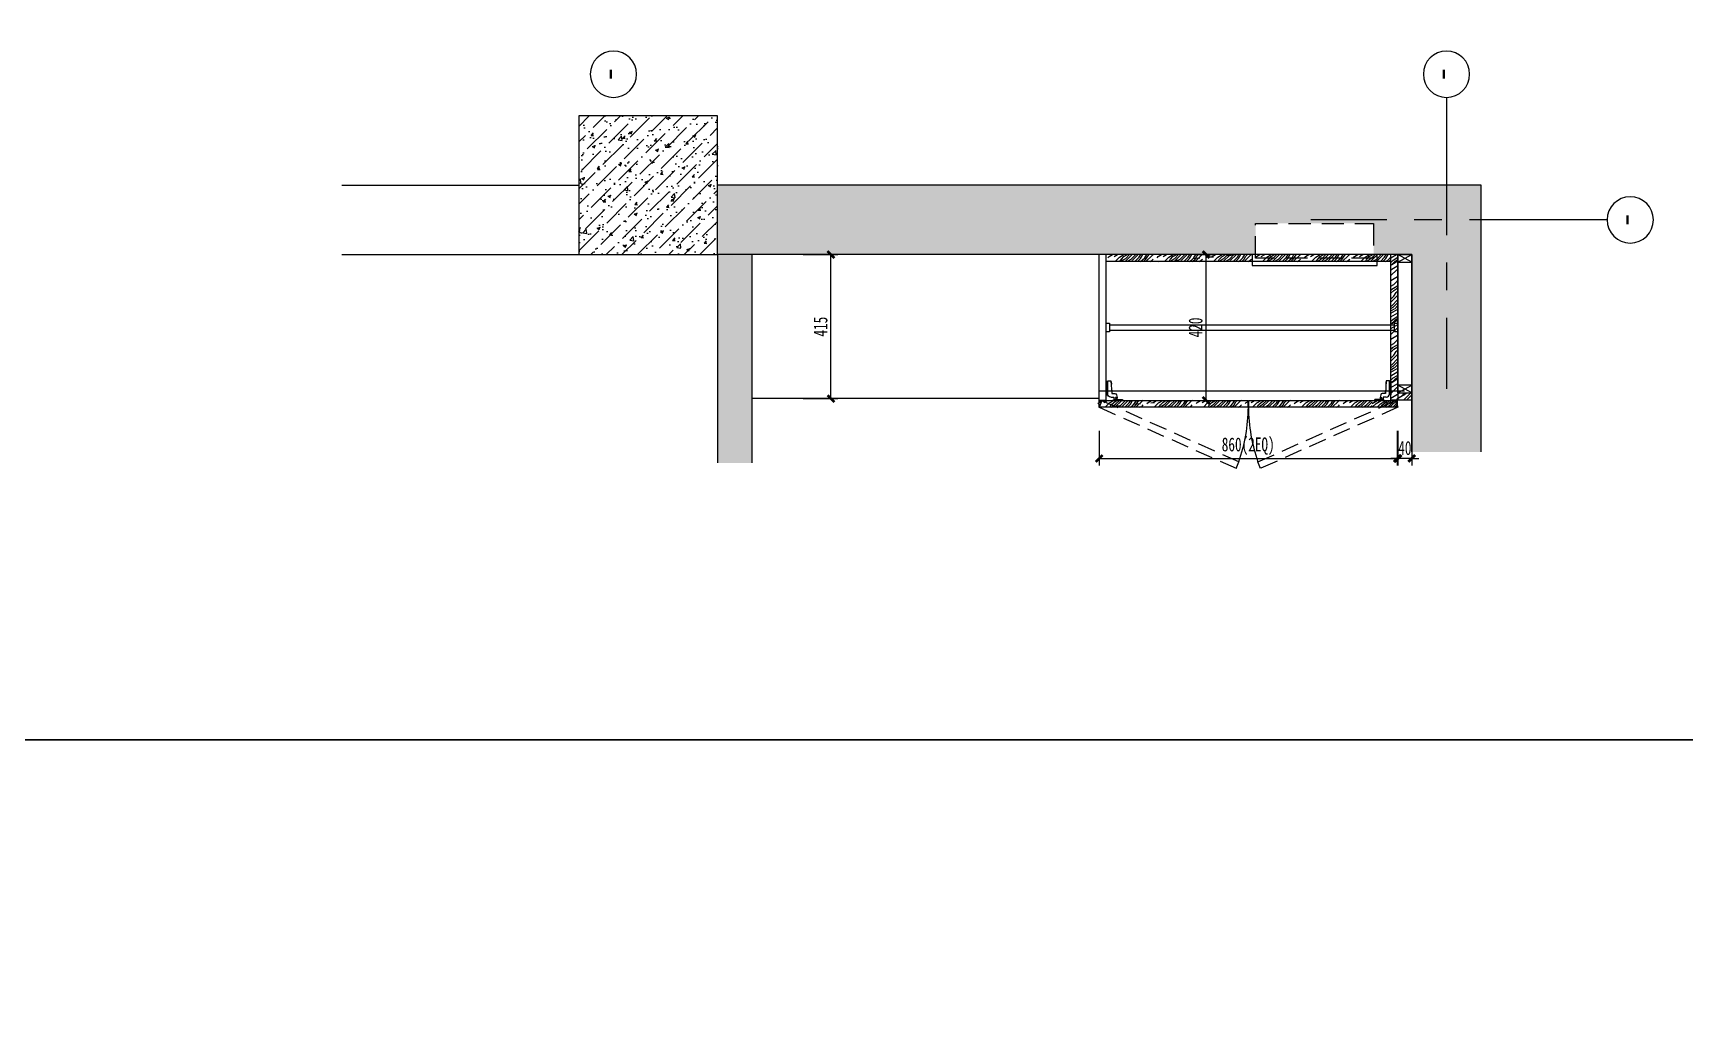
# Model space of a CAD drawing. Header units: millimetres. Extents: x 3111864 to 3154170, y -3068724 to -3044687.
# Drawn here: x 3127565 to 3132323, y -3056706 to -3053902 of the extents above; entities that cross this region are included whole.
import ezdxf
from ezdxf.enums import TextEntityAlignment as Align

# ---------------------------------------------------------------- set-up
doc = ezdxf.new("R2010")
doc.units = ezdxf.units.MM
doc.header["$LTSCALE"] = 500
doc.header["$MEASUREMENT"] = 0
doc.header["$PDMODE"] = 2
doc.linetypes.add('CENTER', pattern=[50.8, 31.75, -6.35, 6.35, -6.35])
doc.linetypes.add('DASHED', pattern=[19.05, 12.7, -6.35])
doc.layers.get('0').update_dxf_attribs({"linetype": 'CONTINUOUS'})
doc.layers.get('DEFPOINTS').update_dxf_attribs({"linetype": 'CONTINUOUS'})
for name, color, linetype in [('03-F.MILL', 1, 'CONTINUOUS'), ('A-土建墙（含管井、立管）', 6, 'CONTINUOUS'), ('A-土建柱', 6, 'CONTINUOUS'), ('A-土建柱填充', 251, 'CONTINUOUS'), ('A-轴号', 4, 'CONTINUOUS'), ('D-节点填充', 250, 'CONTINUOUS'), ('D-节点尺寸', 5, 'CONTINUOUS'), ('D-造型细线', 146, 'CONTINUOUS'), ('E-立面填充', 250, 'CONTINUOUS'), ('IEL-VERY LIGHT', 250, 'CONTINUOUS'), ('P-活动家具', 146, 'CONTINUOUS'), ('W-尺寸', 5, 'CONTINUOUS')]:
    doc.layers.add(name, color=color, linetype=linetype)
doc.layers.add('DEFPOINTS(视图框)', color=250, linetype='CONTINUOUS', plot=False)
doc.styles.add('DIM', font='SimSun.ttf', dxfattribs={"width": 0.7})
doc.styles.add('NAME-1', font='SIMHEI.TTF')
doc.dimstyles.new('20', dxfattribs={"dimscale": 20, "dimtxt": 2, "dimasz": 1, "dimexe": 1, "dimexo": 1, "dimgap": 0.5, "dimtad": 1, "dimdec": 0, "dimzin": 0, "dimdsep": 46, "dimtxsty": 'DIM', "dimblk": 'ARCHTICK', "dimcen": 0, "dimclrd": 5, "dimclre": 5, "dimclrt": 35, "dimadec": 0, "dimazin": 0, "dimtfac": 0.5, "dimtdec": 0, "dimtix": 1, "dimtmove": 2, "dimatfit": 2, "dimldrblk": 'A', "dimfxl": 0, "dimtolj": 1, "dimtzin": 0, "dimlwd": -1, "dimlwe": -1, "dimarcsym": 0})

# ---------------------------------------------------------------- blocks, each defined once
blk = doc.blocks.new('轴号')
at = {"color": 4}
blk.add_circle((4, 0), 4, dxfattribs=at)
at = {"color": 2, "style": 'NAME-1'}
blk.add_attdef('1', text='', height=4, dxfattribs=at).set_placement((4, 0), align=Align.MIDDLE)
blk = doc.blocks.new('五金')
at = {"layer": '03-F.MILL', "color": 8, "linetype": 'ByBlock'}
for p, q in [((-49686.9, -181452.1), (-49682.4, -181452.1)), ((-49686.9, -181452.1), (-49686.9, -181490.8)), ((-49684.2, -181463.8), (-49684.2, -181452.1)), ((-49682.4, -181489), (-49682.4, -181450.3)), ((-49682.4, -181450.3), (-49673.4, -181450.3)), ((-49673.4, -181450.3), (-49670.8, -181487.2)), ((-49672.4, -181453.5), (-49673.2, -181453.5)), ((-49672.4, -181453.5), (-49671.9, -181460.7)), ((-49686.9, -181463.8), (-49684.2, -181463.8)), ((-49686.9, -181490.8), (-49684.2, -181490.8)), ((-49684.2, -181463.8), (-49684.2, -181490.8)), ((-49684.2, -181467.3), (-49683.5, -181467.3)), ((-49684.2, -181474.5), (-49683.5, -181474.5)), ((-49684.2, -181480.2), (-49683.5, -181480.2)), ((-49684.2, -181487.4), (-49683.5, -181487.4)), ((-49684.2, -181490.8), (-49682.5, -181488.6)), ((-49683.5, -181467.3), (-49683.5, -181474.5)), ((-49683.5, -181480.2), (-49683.5, -181487.4)), ((-49673.4, -181498), (-49664.4, -181498)), ((-49671.9, -181460.7), (-49672.7, -181460.7)), ((-49670.8, -181477.2), (-49671.5, -181477.2)), ((-49670.3, -181484.4), (-49671, -181484.4)), ((-49670.8, -181477.2), (-49670.3, -181484.4)), ((-49670.8, -181487.2), (-49661.9, -181487.2)), ((-49666.5, -181506.1), (-49666.5, -181507)), ((-49664.7, -181504.3), (-49641.3, -181504.3)), ((-49664.4, -181498), (-49664.4, -181503.4)), ((-49664.4, -181503.4), (-49659.9, -181503.4)), ((-49663.5, -181503.4), (-49663.5, -181504.3)), ((-49657.5, -181491), (-49655.4, -181498.4)), ((-49655.8, -181500.9), (-49655.8, -181504.3)), ((-49639.5, -181506.1), (-49639.5, -181507)), ((-49666.5, -181507), (-49639.5, -181507))]:
    blk.add_line(p, q, dxfattribs=at)
at = {"layer": '03-F.MILL', "color": 8, "linetype": 'ByBlock', "extrusion": (0, 0, -1)}
for centre, major_axis, start_param, end_param in [((-49673.4, -181489), (6.36, 6.36), 2.356194, 3.926991), ((-49664.7, -181506.1), (-1.27, 1.27), 5.497787, 7.068583), ((-49661.9, -181491.7), (-3.18, 3.18), 0.785398, 2.195237), ((-49658.9, -181499.8), (-0.955, 0.955), 5.497787, 11.780972), ((-49659.9, -181498.9), (-3.18, 3.18), 2.243928, 3.926991), ((-49641.3, -181506.1), (1.27, 1.27), -0.785398, 0.785398)]:
    blk.add_ellipse(centre, major_axis=major_axis, ratio=1, start_param=start_param, end_param=end_param, dxfattribs=at)
blk = doc.blocks.new('_ArchTick')
at = {"color": 0, "linetype": 'ByBlock', "const_width": 0.4}
blk.add_lwpolyline([(-0.5, -0.5), (0.5, 0.5)], dxfattribs=at)
blk = doc.blocks.new('*D1358')
at = {"layer": 'DEFPOINTS', "color": 0, "ltscale": 100}
for p in [(3130901.9, -3054540.4), (3130943.8, -3054540.4), (3130901.9, -3054960.4)]:
    blk.add_point(p, dxfattribs=at)
at = {"layer": 'W-尺寸', "color": 5, "ltscale": 100}
for p, q in [((3130921.9, -3054540.4), (3130963.8, -3054540.4)), ((3130943.8, -3054960.4), (3130943.8, -3054540.4)), ((3130921.9, -3054960.4), (3130963.8, -3054960.4))]:
    blk.add_line(p, q, dxfattribs=at)
at = {"layer": 'W-尺寸', "color": 5, "ltscale": 100, "xscale": 20, "yscale": 20, "zscale": 20}
for p, rotation in [((3130943.8, -3054540.4), 90), ((3130943.8, -3054960.4), 270)]:
    blk.add_blockref('_ArchTick', p, dxfattribs=dict(at, rotation=rotation))
at = {"layer": 'W-尺寸', "color": 35, "ltscale": 100, "insert": (3130913.8, -3054750.4), "char_height": 40, "attachment_point": 5, "rotation": 90, "style": 'DIM'}
blk.add_mtext('\\A1;420', dxfattribs=at)
blk = doc.blocks.new('A')
for p, q in [((-0.37, 0), (-2.13, 0)), ((-1.44, 1.15), (-1.09, 1.44)), ((-1.44, 1.15), (-0.37, 0)), ((-1.44, -1.15), (-0.37, 0)), ((-1.09, 1.44), (0, 0)), ((-1.09, -1.44), (0, 0)), ((-1.44, -1.15), (-1.09, -1.44))]:
    blk.add_line(p, q)
for points in [[(-1.44, 1.15), (-1.09, 1.44), (-0.37, 0), (0, 0)], [(-1.44, -1.15), (-1.09, -1.44), (-0.37, 0), (0, 0)]]:
    blk.add_solid(points)
blk = doc.blocks.new('*D1486')
at = {"layer": 'D-节点尺寸', "color": 5, "ltscale": 0.15}
for p, q in [((3130636, -3055047.9), (3130636, -3055147.9)), ((3131494.5, -3055047.9), (3131494.5, -3055147.9)), ((3130636, -3055127.9), (3131494.5, -3055127.9))]:
    blk.add_line(p, q, dxfattribs=at)
at = {"layer": 'DEFPOINTS', "color": 0, "ltscale": 0.15}
for p in [(3130636, -3054980.4), (3131494.5, -3054980.4), (3131494.5, -3055127.9)]:
    blk.add_point(p, dxfattribs=at)
at = {"layer": 'D-节点尺寸', "color": 5, "ltscale": 0.15, "xscale": 20, "yscale": 20, "zscale": 20, "rotation": 180}
blk.add_blockref('_ArchTick', (3130636, -3055127.9), dxfattribs=at)
at = {"layer": 'D-节点尺寸', "color": 5, "ltscale": 0.15, "xscale": 20, "yscale": 20, "zscale": 20}
blk.add_blockref('_ArchTick', (3131494.5, -3055127.9), dxfattribs=at)
at = {"layer": 'D-节点尺寸', "color": 35, "ltscale": 0.15, "insert": (3131065.2, -3055092.6), "char_height": 40, "attachment_point": 5, "style": 'DIM'}
blk.add_mtext('\\A1;860(2EQ)', dxfattribs=at)
blk = doc.blocks.new('*D1487')
at = {"layer": 'D-节点尺寸', "color": 5, "ltscale": 0.15}
for p, q in [((3131496.5, -3055047.9), (3131496.5, -3055147.9)), ((3131536.5, -3055047.9), (3131536.5, -3055147.9)), ((3131496.5, -3055127.9), (3131476.5, -3055127.9)), ((3131536.5, -3055127.9), (3131496.5, -3055127.9)), ((3131536.5, -3055127.9), (3131556.5, -3055127.9))]:
    blk.add_line(p, q, dxfattribs=at)
at = {"layer": 'DEFPOINTS', "color": 0, "ltscale": 0.15}
for p in [(3131496.5, -3054958.4), (3131536.5, -3054958.4), (3131496.5, -3055127.9)]:
    blk.add_point(p, dxfattribs=at)
at = {"layer": 'D-节点尺寸', "color": 5, "ltscale": 0.15, "xscale": 20, "yscale": 20, "zscale": 20}
blk.add_blockref('_ArchTick', (3131496.5, -3055127.9), dxfattribs=at)
at = {"layer": 'D-节点尺寸', "color": 5, "ltscale": 0.15, "xscale": 20, "yscale": 20, "zscale": 20, "rotation": 180}
blk.add_blockref('_ArchTick', (3131536.5, -3055127.9), dxfattribs=at)
at = {"layer": 'D-节点尺寸', "color": 35, "ltscale": 0.15, "insert": (3131516.5, -3055097.9), "char_height": 40, "attachment_point": 5, "style": 'DIM'}
blk.add_mtext('\\A1;40', dxfattribs=at)
blk = doc.blocks.new('*D1490')
at = {"layer": 'D-节点尺寸', "color": 5, "ltscale": 0.15}
for p, q in [((3129783.2, -3054540.4), (3129883.2, -3054540.4)), ((3129863.2, -3054955.5), (3129863.2, -3054540.4)), ((3129783.2, -3054955.5), (3129883.2, -3054955.5))]:
    blk.add_line(p, q, dxfattribs=at)
at = {"layer": 'DEFPOINTS', "color": 0, "ltscale": 0.15}
for p in [(3129762.4, -3054540.4), (3129863.2, -3054540.4), (3129762.4, -3054955.5)]:
    blk.add_point(p, dxfattribs=at)
at = {"layer": 'D-节点尺寸', "color": 5, "ltscale": 0.15, "xscale": 20, "yscale": 20, "zscale": 20}
for p, rotation in [((3129863.2, -3054540.4), 90), ((3129863.2, -3054955.5), 270)]:
    blk.add_blockref('_ArchTick', p, dxfattribs=dict(at, rotation=rotation))
at = {"layer": 'D-节点尺寸', "color": 35, "ltscale": 0.15, "insert": (3129833.2, -3054748), "char_height": 40, "attachment_point": 5, "rotation": 90, "style": 'DIM'}
blk.add_mtext('\\A1;415', dxfattribs=at)

msp = doc.modelspace()

# ---------------------------------------------------------------- hatches: boundary and pattern name
at = {"layer": 'A-土建柱填充'}
h = msp.add_hatch(dxfattribs=at)
h.set_pattern_fill('AR-CONC,_O', color=256, scale=0.5)
h.set_pattern_definition([(50, (2960534.45, -2917354.535), (91.092334, -7.969543), [9.525, -104.775]), (355, (2960534.45, -2917354.53), (-17.621413, 95.52832), [7.62, -83.82]), (100.451, (2960542.04, -2917355.2), (73.47125, 87.558344), [8.095, -89.045]), (46.1842, (2960534.45, -2917329.13), (135.53952, -21.021164), [14.2875, -157.1625]), (96.6356, (2960545.74, -2917330.89), (118.70212, 123.71278), [12.1425, -133.5675]), (351.184, (2960534.45, -2917329.13), (118.7023, 123.71256), [11.43, -125.73]), (21, (2960547.15, -2917335.485), (75.80744, -51.13276), [9.525, -104.775]), (326, (2960547.15, -2917335.48), (30.901014, 92.093983), [7.62, -83.82]), (71.4514, (2960553.465, -2917339.746), (106.708245, 40.96143), [8.095, -89.045]), (37.5, (2960534.448, -2917354.535), (1.5443016, 42.2775194), [0, -82.804, 0, -85.09, 0, -84.1375]), (7.5, (2960534.45, -2917354.535), (33.409831, 50.090287), [0, -48.514, 0, -80.899, 0, -32.0675]), (327.5, (2960506.127, -2917354.535), (67.7952976, -2.864372), [0, -31.75, 0, -99.06, 0, -131.445]), (317.5, (2960493.427, -2917354.535), (74.06459, 12.713246), [0, -41.275, 0, -65.786, 0, -93.345])])
h.paths.add_polyline_path([(3129536.492, -3054540.435), (3129536.492, -3054140.435), (3129136.492, -3054140.435), (3129136.492, -3054540.435)])
h = msp.add_hatch(dxfattribs=at)
h.set_pattern_fill('ANSI36,_O', color=256, scale=10)
h.set_pattern_definition([(45, (2960534.448, -2917354.535), (16.83798, 61.739261), [79.375, -15.875, 0, -15.875])])
h.paths.add_polyline_path([(3129536.492, -3054540.435), (3129536.492, -3054140.435), (3129136.492, -3054140.435), (3129136.492, -3054540.435)])
at = {"layer": 'D-节点填充', "ltscale": 0.15}
h = msp.add_hatch(dxfattribs=at)
h.set_pattern_fill('PANEL', color=256, scale=100, angle=45, style=0, pattern_type=2)
h.set_pattern_definition([(5, (3130805.98, -3054560.43), (-8.716, 99.62), [20, -30, 10, -40]), (45, (3130853.71, -3054509.17), (-70.71, 70.71), [20, -80]), (45, (3130843.11, -3054512.7), (-70.71, 70.71), [10, -90]), (45, (3130802.45, -3054549.83), (-70.71, 70.71), [5, -70, 5, -20]), (45, (3130823.66, -3054521.54), (-70.71, 70.71), [20, -30, 5, -45]), (45, (3130804.22, -3054537.45), (-70.71, 70.71), [15, -85]), (45, (3130820.13, -3054518.01), (-70.71, 70.71), [30, -70]), (45, (3130797.15, -3054537.45), (-70.71, 70.71), [20, -80]), (45, (3130823.66, -3054507.4), (-70.71, 70.71), [50, -50]), (45, (3130798.91, -3054525.08), (-70.71, 70.71), [10, -30, 20, -40]), (45, (3130846.64, -3054473.81), (-70.71, 70.71), [20, -80]), (45, (3130830.73, -3054486.19), (-70.71, 70.71), [10, -90]), (45, (3130814.82, -3054498.56), (-70.71, 70.71), [10, -90]), (45, (3130777.7, -3054532.15), (-70.71, 70.71), [20, -80]), (45, (3130811.29, -3054495.03), (-70.71, 70.71), [20, -80]), (45, (3130807.75, -3054491.49), (-70.71, 70.71), [20, -20, 20, -40]), (45, (3130790.07, -3054502.1), (-70.71, 70.71), [10, -50, 20, -20]), (45, (3130802.45, -3054486.19), (-70.71, 70.71), [30, -70]), (45, (3130798.91, -3054482.65), (-70.71, 70.71), [20, -80]), (45, (3130768.86, -3054509.17), (-70.71, 70.71), [30, -40, 10, -20]), (45, (3130765.33, -3054505.63), (-70.71, 70.71), [50, -50]), (45, (3130805.98, -3054461.44), (-70.71, 70.71), [10, -90]), (45, (3130783, -3054480.89), (-70.71, 70.71), [20, -80]), (45, (3130767.09, -3054493.26), (-70.71, 70.71), [10, -40, 10, -40]), (45, (3130758.25, -3054498.56), (-70.71, 70.71), [10, -30, 20, -40]), (45, (3130770.63, -3054482.65), (-70.71, 70.71), [10, -50, 10, -30]), (45, (3130783, -3054466.74), (-70.71, 70.71), [30, -70]), (45, (3130751.18, -3054491.49), (-70.71, 70.71), [20, -80]), (45, (3130784.77, -3054454.37), (-70.71, 70.71), [10, -90]), (45, (3130797.15, -3054438.46), (-70.71, 70.71), [10, -90]), (59.0362, (3130850.178, -3054505.634), (70.7107, 70.7107), [10.3, -402.011]), (59.0362, (3130841.34, -3054482.653), (70.7107, 70.7107), [10.3, -402.011]), (59.0362, (3130791.842, -3054447.297), (70.7107, 70.7107), [10.3, -402.011]), (59.0362, (3130797.145, -3054495.027), (70.7107, 70.7107), [10.3, -402.011]), (59.0362, (3130800.68, -3054470.278), (70.7107, 70.7107), [10.3, -402.011]), (59.0362, (3130813.055, -3054468.51), (70.7107, 70.7107), [10.3, -402.011]), (59.0362, (3130765.325, -3054491.492), (70.7107, 70.7107), [10.3, -402.0106]), (59.0362, (3130797.145, -3054466.743), (70.7107, 70.7107), [10.3, -402.011]), (59.0362, (3130837.804, -3054479.117), (70.7107, 70.7107), [20.6, -391.711]), (59.0362, (3130825.43, -3054480.885), (70.7107, 70.7107), [20.6, -391.711]), (59.0362, (3130821.894, -3054477.35), (70.7107, 70.7107), [20.6, -391.711]), (210.9638, (3130823.662, -3054521.544), (-70.7107, -70.7107), [10.3, -20.6, 10.3, -371.1106]), (210.9638, (3130798.913, -3054525.08), (-70.7107, -70.7107), [10.3, -402.011]), (210.9638, (3130767.093, -3054493.26), (-70.7107, -70.7107), [20.6, -391.7106]), (239.0362, (3130853.714, -3054509.17), (-70.7107, -70.7107), [10.3, -402.011]), (30.9638, (3130867.856, -3054495.027), (70.7107, 70.7107), [10.3, -402.011]), (30.9638, (3130821.894, -3054491.492), (70.7107, 70.7107), [10.3, -402.011]), (30.9638, (3130823.662, -3054464.975), (70.7107, 70.7107), [10.3, -402.011]), (30.9638, (3130790.074, -3054487.956), (70.7107, 70.7107), [10.3, -402.011]), (30.9638, (3130774.164, -3054486.188), (70.7107, 70.7107), [10.3, -402.0106]), (30.9638, (3130777.7, -3054475.582), (70.7107, 70.7107), [10.3, -402.011]), (30.9638, (3130790.074, -3054487.956), (70.7107, 70.7107), [10.3, -402.011]), (30.9638, (3130800.68, -3054456.136), (70.7107, 70.7107), [41.2, -371.111]), (30.9638, (3130805.984, -3054546.292), (70.7107, 70.7107), [41.2, -371.111]), (30.9638, (3130807.752, -3054533.918), (70.7107, 70.7107), [41.2, -371.111]), (30.9638, (3130811.287, -3054523.311), (70.7107, 70.7107), [10.3, -20.6, 20.6, -360.8106]), (30.9638, (3130805.984, -3054518.008), (70.7107, 70.7107), [20.6, -20.6, 20.6, -350.5106]), (30.9638, (3130791.842, -3054518.008), (70.7107, 70.7107), [41.2, -371.111]), (30.9638, (3130779.467, -3054519.776), (70.7107, 70.7107), [41.2, -371.111]), (30.9638, (3130775.932, -3054516.24), (70.7107, 70.7107), [41.2, -371.111]), (30.9638, (3130804.216, -3054445.53), (70.7107, 70.7107), [10.3, -402.011]), (30.9638, (3130804.216, -3054431.388), (70.7107, 70.7107), [20.6, -391.711]), (30.9638, (3130765.325, -3054477.35), (70.7107, 70.7107), [20.6, -391.7106]), (30.9638, (3130820.126, -3054546.292), (70.7107, 70.7107), [41.2, -371.111]), (30.9638, (3130813.055, -3054454.369), (70.7107, 70.7107), [30.9, -381.411]), (30.9638, (3130825.43, -3054452.6), (70.7107, 70.7107), [61.8, -350.511])])
h.paths.add_polyline_path([(3131476.492, -3054540.435), (3130655.984, -3054540.435), (3130655.984, -3054560.435), (3131476.492, -3054560.435)])
h = msp.add_hatch(dxfattribs=at)
h.set_pattern_fill('PANEL', color=256, scale=100, angle=45, style=0, pattern_type=2)
h.set_pattern_definition([(5, (3130635.48, -3054980.43), (-8.716, 99.62), [20, -30, 10, -40]), (45, (3130683.21, -3054929.17), (-70.711, 70.711), [20, -80]), (45, (3130672.61, -3054932.7), (-70.711, 70.711), [10, -90]), (45, (3130631.95, -3054969.83), (-70.711, 70.711), [5, -70, 5, -20]), (45, (3130653.16, -3054941.54), (-70.711, 70.711), [20, -30, 5, -45]), (45, (3130633.72, -3054957.45), (-70.711, 70.711), [15, -85]), (45, (3130649.63, -3054938.01), (-70.711, 70.711), [30, -70]), (45, (3130626.65, -3054957.45), (-70.711, 70.711), [20, -80]), (45, (3130653.16, -3054927.4), (-70.711, 70.711), [50, -50]), (45, (3130628.41, -3054945.08), (-70.711, 70.711), [10, -30, 20, -40]), (45, (3130676.14, -3054893.81), (-70.711, 70.711), [20, -80]), (45, (3130660.23, -3054906.19), (-70.711, 70.711), [10, -90]), (45, (3130644.32, -3054918.56), (-70.711, 70.711), [10, -90]), (45, (3130607.2, -3054952.15), (-70.711, 70.711), [20, -80]), (45, (3130640.79, -3054915.03), (-70.711, 70.711), [20, -80]), (45, (3130637.25, -3054911.49), (-70.711, 70.711), [20, -20, 20, -40]), (45, (3130619.57, -3054922.1), (-70.711, 70.711), [10, -50, 20, -20]), (45, (3130631.95, -3054906.19), (-70.711, 70.711), [30, -70]), (45, (3130628.41, -3054902.65), (-70.711, 70.711), [20, -80]), (45, (3130598.36, -3054929.17), (-70.711, 70.711), [30, -40, 10, -20]), (45, (3130594.83, -3054925.63), (-70.711, 70.711), [50, -50]), (45, (3130635.48, -3054881.44), (-70.711, 70.711), [10, -90]), (45, (3130612.5, -3054900.89), (-70.711, 70.711), [20, -80]), (45, (3130596.59, -3054913.26), (-70.711, 70.711), [10, -40, 10, -40]), (45, (3130587.75, -3054918.56), (-70.711, 70.711), [10, -30, 20, -40]), (45, (3130600.13, -3054902.65), (-70.711, 70.711), [10, -50, 10, -30]), (45, (3130612.5, -3054886.74), (-70.711, 70.711), [30, -70]), (45, (3130580.68, -3054911.49), (-70.711, 70.711), [20, -80]), (45, (3130614.27, -3054874.37), (-70.711, 70.711), [10, -90]), (45, (3130626.65, -3054858.46), (-70.711, 70.711), [10, -90]), (59.0362, (3130679.678, -3054925.634), (70.7107, 70.7107), [10.3, -402.0106]), (59.0362, (3130670.84, -3054902.653), (70.7107, 70.7107), [10.3, -402.0106]), (59.0362, (3130621.342, -3054867.297), (70.7107, 70.7107), [10.3, -402.0106]), (59.0362, (3130626.645, -3054915.027), (70.7107, 70.7107), [10.3, -402.0106]), (59.0362, (3130630.18, -3054890.278), (70.7107, 70.7107), [10.3, -402.0106]), (59.0362, (3130642.555, -3054888.51), (70.7107, 70.7107), [10.3, -402.0106]), (59.0362, (3130594.825, -3054911.492), (70.7107, 70.7107), [10.3, -402.0106]), (59.0362, (3130626.645, -3054886.743), (70.7107, 70.7107), [10.3, -402.0106]), (59.0362, (3130667.304, -3054899.117), (70.7107, 70.7107), [20.6, -391.7106]), (59.0362, (3130654.93, -3054900.885), (70.7107, 70.7107), [20.6, -391.7106]), (59.0362, (3130651.394, -3054897.35), (70.7107, 70.7107), [20.6, -391.7106]), (210.9638, (3130653.162, -3054941.544), (-70.7107, -70.7107), [10.3, -20.6, 10.3, -371.1106]), (210.9638, (3130628.413, -3054945.08), (-70.7107, -70.7107), [10.3, -402.0106]), (210.9638, (3130596.593, -3054913.26), (-70.7107, -70.7107), [20.6, -391.7106]), (239.0362, (3130683.214, -3054929.17), (-70.7107, -70.7107), [10.3, -402.0106]), (30.9638, (3130697.356, -3054915.027), (70.7107, 70.7107), [10.3, -402.0106]), (30.9638, (3130651.394, -3054911.492), (70.7107, 70.7107), [10.3, -402.0106]), (30.9638, (3130653.162, -3054884.975), (70.7107, 70.7107), [10.3, -402.0106]), (30.9638, (3130619.574, -3054907.956), (70.7107, 70.7107), [10.3, -402.0106]), (30.9638, (3130603.664, -3054906.188), (70.7107, 70.7107), [10.3, -402.0106]), (30.9638, (3130607.2, -3054895.582), (70.7107, 70.7107), [10.3, -402.0106]), (30.9638, (3130619.574, -3054907.956), (70.7107, 70.7107), [10.3, -402.0106]), (30.9638, (3130630.18, -3054876.136), (70.7107, 70.7107), [41.2, -371.1106]), (30.9638, (3130635.484, -3054966.292), (70.7107, 70.7107), [41.2, -371.1106]), (30.9638, (3130637.252, -3054953.918), (70.7107, 70.7107), [41.2, -371.1106]), (30.9638, (3130640.787, -3054943.311), (70.7107, 70.7107), [10.3, -20.6, 20.6, -360.8106]), (30.9638, (3130635.484, -3054938.008), (70.7107, 70.7107), [20.6, -20.6, 20.6, -350.5106]), (30.9638, (3130621.342, -3054938.008), (70.7107, 70.7107), [41.2, -371.1106]), (30.9638, (3130608.967, -3054939.776), (70.7107, 70.7107), [41.2, -371.1106]), (30.9638, (3130605.432, -3054936.24), (70.7107, 70.7107), [41.2, -371.1106]), (30.9638, (3130633.716, -3054865.53), (70.7107, 70.7107), [10.3, -402.0106]), (30.9638, (3130633.716, -3054851.388), (70.7107, 70.7107), [20.6, -391.7106]), (30.9638, (3130594.825, -3054897.35), (70.71066, 70.7107), [20.6, -391.7106]), (30.9638, (3130649.626, -3054966.292), (70.7107, 70.7107), [41.2, -371.1106]), (30.9638, (3130642.555, -3054874.369), (70.7107, 70.7107), [30.9, -381.4106]), (30.9638, (3130654.93, -3054872.6), (70.7107, 70.7107), [61.8, -350.5106])])
h.paths.add_polyline_path([(3131421.949, -3054980.435), (3131421.949, -3054964.539), (3131419.809, -3054960.435), (3130625.984, -3054960.435), (3130625.984, -3054980.487)])
at = {"layer": 'E-立面填充', "ltscale": 0.15}
h = msp.add_hatch(dxfattribs=at)
h.set_pattern_fill('ZIGZAG', color=256, scale=10, angle=315, style=0)
h.set_pattern_definition([(315, (135512.085, -110939.538), (22.4506403, -5e-15), [15.875, -15.875]), (45, (135523.31, -110950.763), (5e-15, 22.4506403), [15.875, -15.875])])
h.paths.add_polyline_path([(3131426.492, -3054450.435), (3131426.492, -3054540.435), (3131536.492, -3054540.435), (3131536.492, -3055108.856), (3131736.492, -3055108.856), (3131736.492, -3054340.435), (3129536.492, -3054340.435), (3129536.492, -3054540.435), (3131086.492, -3054540.435), (3131086.492, -3054450.435)])
h.paths.add_polyline_path([(3129536.492, -3055140.435), (3129636.492, -3055140.435), (3129636.492, -3054540.435), (3129536.492, -3054540.435)])
at = {"layer": 'W-尺寸', "ltscale": 100}
h = msp.add_hatch(dxfattribs=at)
h.set_pattern_fill('FB木纹中SC300', color=250, scale=30, angle=45, style=0, pattern_type=2)
h.set_pattern_definition([(45, (3131476.49, -3054940.43), (-84.853, 84.853), [24, -36, 12, -48]), (45, (3131533.77, -3054878.92), (-84.853, 84.853), [24, -96]), (45, (3131521.04, -3054883.16), (-84.853, 84.853), [12, -108]), (45, (3131472.25, -3054927.71), (-84.853, 84.853), [6, -84, 6, -24]), (45, (3131497.7, -3054893.77), (-84.853, 84.853), [24, -36, 6, -54]), (45, (3131474.37, -3054912.86), (-84.853, 84.853), [18, -102]), (45, (3131493.46, -3054889.52), (-84.853, 84.853), [36, -84]), (45, (3131465.89, -3054912.86), (-84.853, 84.853), [24, -96]), (45, (3131497.7, -3054876.8), (-84.853, 84.853), [60, -60]), (45, (3131468.01, -3054898.01), (-84.853, 84.853), [12, -36, 24, -48]), (45, (3131525.28, -3054836.49), (-84.853, 84.853), [24, -96]), (45, (3131506.19, -3054851.34), (-84.853, 84.853), [12, -108]), (45, (3131487.1, -3054866.19), (-84.853, 84.853), [12, -108]), (45, (3131442.55, -3054906.49), (-84.853, 84.853), [24, -96]), (45, (3131482.86, -3054861.95), (-84.853, 84.853), [24, -96]), (45, (3131478.61, -3054857.7), (-84.853, 84.853), [24, -24, 24, -48]), (45, (3131457.4, -3054870.43), (-84.853, 84.853), [12, -60, 24, -24]), (45, (3131472.25, -3054851.34), (-84.853, 84.853), [36, -84]), (45, (3131468.01, -3054847.1), (-84.853, 84.853), [24, -96]), (45, (3131431.94, -3054878.92), (-84.853, 84.853), [36, -48, 12, -24]), (45, (3131427.7, -3054874.67), (-84.853, 84.853), [60, -60]), (45, (3131476.49, -3054821.64), (-84.853, 84.853), [12, -108]), (45, (3131448.91, -3054844.98), (-84.853, 84.853), [24, -96]), (45, (3131429.82, -3054859.82), (-84.853, 84.853), [12, -48, 12, -48]), (45, (3131419.22, -3054866.19), (-84.853, 84.853), [12, -36, 24, -48]), (45, (3131434.07, -3054847.1), (-84.853, 84.853), [12, -60, 12, -36]), (45, (3131448.91, -3054828), (-84.853, 84.853), [36, -84]), (45, (3131410.73, -3054857.7), (-84.853, 84.853), [24, -96]), (45, (3131451.04, -3054813.16), (-84.853, 84.853), [12, -108]), (45, (3131465.89, -3054794.06), (-84.853, 84.853), [12, -108]), (59.036, (3131529.525, -3054874.674), (84.8528, 84.8528), [12.36, -482.413]), (59.036, (3131518.918, -3054847.096), (84.8528, 84.8528), [12.36, -482.413]), (59.036, (3131459.52, -3054804.67), (84.8528, 84.8528), [12.36, -482.413]), (59.036, (3131465.885, -3054861.946), (84.8528, 84.8528), [12.36, -482.413]), (59.036, (3131470.128, -3054832.247), (84.8528, 84.8528), [12.36, -482.413]), (59.036, (3131484.977, -3054830.126), (84.8528, 84.8528), [12.36, -482.413]), (59.036, (3131427.702, -3054857.703), (84.8528, 84.8528), [12.36, -482.413]), (59.036, (3131465.885, -3054828.005), (84.8528, 84.8528), [12.36, -482.413]), (59.036, (3131514.676, -3054842.854), (84.8528, 84.8528), [24.72, -470.053]), (59.036, (3131499.826, -3054844.975), (84.8528, 84.8528), [24.72, -470.053]), (59.036, (3131495.584, -3054840.732), (84.8528, 84.8528), [24.72, -470.053]), (210.964, (3131497.705, -3054893.765), (-84.8528, -84.8528), [12.36, -24.72, 12.36, -445.333]), (210.964, (3131468.007, -3054898.008), (-84.8528, -84.8528), [12.36, -482.413]), (210.964, (3131429.823, -3054859.824), (-84.8528, -84.8528), [24.72, -470.053]), (239.036, (3131533.768, -3054878.916), (-84.8528, -84.8528), [12.36, -482.413]), (30.964, (3131550.738, -3054861.946), (84.8528, 84.8528), [12.36, -482.413]), (30.964, (3131495.584, -3054857.703), (84.8528, 84.8528), [12.36, -482.413]), (30.964, (3131497.705, -3054825.883), (84.8528, 84.8528), [12.36, -482.413]), (30.964, (3131457.4, -3054853.46), (84.8528, 84.8528), [12.36, -482.413]), (30.964, (3131438.308, -3054851.34), (84.8528, 84.8528), [12.36, -482.413]), (30.964, (3131442.55, -3054838.61), (84.8528, 84.8528), [12.36, -482.413]), (30.964, (3131457.4, -3054853.46), (84.8528, 84.8528), [12.36, -482.413]), (30.964, (3131470.128, -3054815.277), (84.8528, 84.8528), [49.44, -445.333]), (30.964, (3131476.492, -3054923.464), (84.8528, 84.8528), [49.44, -445.333]), (30.964, (3131478.613, -3054908.615), (84.8528, 84.8528), [49.44, -445.333]), (30.964, (3131482.856, -3054895.887), (84.8528, 84.8528), [12.36, -24.72, 24.72, -432.973]), (30.964, (3131476.492, -3054889.523), (84.8528, 84.8528), [24.72, -24.72, 24.72, -420.613]), (30.964, (3131459.52, -3054889.523), (84.8528, 84.8528), [49.44, -445.333]), (30.964, (3131444.672, -3054891.644), (84.8528, 84.8528), [49.44, -445.333]), (30.964, (3131440.43, -3054887.402), (84.8528, 84.8528), [49.44, -445.333]), (30.964, (3131474.37, -3054802.55), (84.8528, 84.8528), [12.36, -482.413]), (30.964, (3131474.37, -3054785.578), (84.8528, 84.8528), [24.72, -470.053]), (30.964, (3131427.702, -3054840.732), (84.8528, 84.8528), [24.72, -470.053]), (30.964, (3131493.463, -3054923.464), (84.8528, 84.8528), [49.44, -445.333]), (30.964, (3131484.977, -3054813.155), (84.8528, 84.8528), [37.08, -457.693]), (30.964, (3131499.826, -3054811.034), (84.8528, 84.8528), [74.16, -420.613])])
h.paths.add_polyline_path([(3131496.492, -3054938.435), (3131476.492, -3054938.435), (3131476.492, -3054944.235), (3131476.492, -3054958.435), (3131536.492, -3054958.435), (3131536.492, -3054938.435)])
h.paths.add_polyline_path([(3131496.492, -3054540.435), (3131476.492, -3054540.435), (3131476.492, -3054938.435), (3131496.492, -3054938.435)])
h = msp.add_hatch(dxfattribs=at)
h.set_pattern_fill('FB木纹中SC300', color=250, scale=20, angle=45, style=0, pattern_type=2)
h.set_pattern_definition([(45, (3131422.45, -3054980.435), (-56.57, 56.57), [16, -24, 8, -32]), (45, (3131460.63, -3054939.42), (-56.57, 56.57), [16, -64]), (45, (3131452.15, -3054942.25), (-56.57, 56.57), [8, -72]), (45, (3131419.62, -3054971.95), (-56.57, 56.57), [4, -56, 4, -16]), (45, (3131436.59, -3054949.32), (-56.57, 56.57), [16, -24, 4, -36]), (45, (3131421.034, -3054962.05), (-56.57, 56.57), [12, -68]), (45, (3131433.76, -3054946.49), (-56.57, 56.57), [24, -56]), (45, (3131415.38, -3054962.05), (-56.57, 56.57), [16, -64]), (45, (3131436.59, -3054938.01), (-56.57, 56.57), [40, -40]), (45, (3131416.79, -3054952.15), (-56.57, 56.57), [8, -24, 16, -32]), (45, (3131454.975, -3054911.14), (-56.57, 56.57), [16, -64]), (45, (3131442.25, -3054921.04), (-56.57, 56.57), [8, -72]), (45, (3131429.52, -3054930.94), (-56.57, 56.57), [8, -72]), (45, (3131399.82, -3054957.81), (-56.57, 56.57), [16, -64]), (45, (3131426.69, -3054928.11), (-56.57, 56.57), [16, -64]), (45, (3131423.86, -3054925.28), (-56.57, 56.57), [16, -16, 16, -32]), (45, (3131409.72, -3054933.765), (-56.57, 56.57), [8, -40, 16, -16]), (45, (3131419.62, -3054921.04), (-56.57, 56.57), [24, -56]), (45, (3131416.79, -3054918.21), (-56.57, 56.57), [16, -64]), (45, (3131392.75, -3054939.42), (-56.57, 56.57), [24, -32, 8, -16]), (45, (3131389.92, -3054936.59), (-56.57, 56.57), [40, -40]), (45, (3131422.45, -3054901.24), (-56.57, 56.57), [8, -72]), (45, (3131404.06, -3054916.795), (-56.57, 56.57), [16, -64]), (45, (3131391.336, -3054926.694), (-56.57, 56.57), [8, -32, 8, -32]), (45, (3131384.265, -3054930.94), (-56.57, 56.57), [8, -24, 16, -32]), (45, (3131394.164, -3054918.21), (-56.57, 56.57), [8, -40, 8, -24]), (45, (3131404.06, -3054905.48), (-56.57, 56.57), [24, -56]), (45, (3131378.61, -3054925.28), (-56.57, 56.57), [16, -64]), (45, (3131405.48, -3054895.58), (-56.57, 56.57), [8, -72]), (45, (3131415.38, -3054882.85), (-56.57, 56.57), [8, -72]), (59.036, (3131457.804, -3054936.594), (56.5685, 56.5685), [8.24, -321.608]), (59.036, (3131450.733, -3054918.21), (56.5685, 56.5685), [8.24, -321.608]), (59.036, (3131411.135, -3054889.925), (56.5685, 56.5685), [8.24, -321.608]), (59.036, (3131415.377, -3054928.109), (56.5685, 56.5685), [8.24, -321.608]), (59.036, (3131418.206, -3054908.31), (56.5685, 56.5685), [8.24, -321.608]), (59.036, (3131428.105, -3054906.895), (56.5685, 56.5685), [8.24, -321.608]), (59.036, (3131389.922, -3054925.28), (56.5685, 56.5685), [8.24, -321.608]), (59.036, (3131415.377, -3054905.481), (56.5685, 56.5685), [8.24, -321.608]), (59.036, (3131447.904, -3054915.38), (56.5685, 56.5685), [16.48, -313.368]), (59.036, (3131438.005, -3054916.795), (56.5685, 56.5685), [16.48, -313.368]), (59.036, (3131435.176, -3054913.966), (56.5685, 56.5685), [16.48, -313.368]), (210.964, (3131436.59, -3054949.322), (-56.5685, -56.5685), [8.24, -16.48, 8.24, -296.8884]), (210.964, (3131416.792, -3054952.15), (-56.5685, -56.5685), [8.24, -321.608]), (210.964, (3131391.336, -3054926.694), (-56.5685, -56.5685), [16.48, -313.368]), (239.036, (3131460.632, -3054939.422), (-56.5685, -56.5685), [8.24, -321.608]), (30.964, (3131471.946, -3054928.109), (56.5685, 56.5685), [8.24, -321.608]), (30.964, (3131435.176, -3054925.28), (56.5685, 56.5685), [8.24, -321.608]), (30.964, (3131436.59, -3054904.067), (56.5685, 56.5685), [8.24, -321.608]), (30.964, (3131409.72, -3054922.452), (56.5685, 56.5685), [8.24, -321.608]), (30.964, (3131396.993, -3054921.038), (56.5685, 56.5685), [8.24, -321.608]), (30.964, (3131399.821, -3054912.552), (56.5685, 56.5685), [8.24, -321.608]), (30.964, (3131409.72, -3054922.452), (56.5685, 56.5685), [8.24, -321.608]), (30.964, (3131418.206, -3054896.996), (56.5685, 56.5685), [32.96, -296.888]), (30.964, (3131422.449, -3054969.12), (56.5685, 56.5685), [32.96, -296.888]), (30.964, (3131423.863, -3054959.221), (56.5685, 56.5685), [32.96, -296.888]), (30.964, (3131426.691, -3054950.736), (56.5685, 56.5685), [8.24, -16.48, 16.48, -288.6484]), (30.964, (3131422.449, -3054946.493), (56.5685, 56.5685), [16.48, -16.48, 16.48, -280.4084]), (30.964, (3131411.135, -3054946.493), (56.5685, 56.5685), [32.96, -296.888]), (30.964, (3131401.235, -3054947.908), (56.5685, 56.5685), [32.96, -296.888]), (30.964, (3131398.407, -3054945.08), (56.5685, 56.5685), [32.96, -296.888]), (30.964, (3131421.034, -3054888.51), (56.5685, 56.5685), [8.24, -321.608]), (30.964, (3131421.034, -3054877.197), (56.5685, 56.5686), [16.48, -313.368]), (30.964, (3131389.922, -3054913.966), (56.5685, 56.5686), [16.48, -313.368]), (30.964, (3131433.762, -3054969.12), (56.5685, 56.5685), [32.96, -296.888]), (30.964, (3131428.105, -3054895.582), (56.5685, 56.5685), [24.72, -305.128]), (30.964, (3131438.005, -3054894.167), (56.5685, 56.5685), [49.44, -280.408])])
h.paths.add_polyline_path([(3131494.492, -3054980.435), (3131494.492, -3054960.435), (3131422.449, -3054960.435), (3131422.449, -3054980.435)])

# ---------------------------------------------------------------- linework, layer by layer
at = {"layer": 'A-土建墙（含管井、立管）', "color": 6}
for p, q in [((3129536.492, -3054540.435), (3129536.492, -3055140.435)), ((3129636.492, -3055140.435), (3129636.492, -3054540.435)), ((3131536.492, -3054540.435), (3131536.492, -3055140.435))]:
    msp.add_line(p, q, dxfattribs=at)
for points in [[(3128454.448, -3054340.435), (3129136.492, -3054340.435)], [(3131736.492, -3055108.856), (3131736.492, -3054340.435), (3129536.492, -3054340.435)], [(3128454.448, -3054540.435), (3129136.492, -3054540.435)], [(3128454.448, -3054540.435), (3129136.492, -3054540.435)], [(3131516.492, -3054540.435), (3129536.492, -3054540.435)], [(3131516.492, -3054540.435), (3129536.492, -3054540.435)], [(3131536.492, -3055108.856), (3131536.492, -3054540.435)]]:
    msp.add_lwpolyline(points, dxfattribs=at)
at = {"layer": 'A-土建墙（含管井、立管）', "color": 251, "linetype": 'DASHED', "ltscale": 0.01}
msp.add_lwpolyline([(3131426.492, -3054550.435), (3131086.492, -3054550.435), (3131086.492, -3054450.435), (3131426.492, -3054450.435)], close=True, dxfattribs=at)
at = {"layer": 'A-土建柱'}
msp.add_lwpolyline([(3129536.492, -3054540.435), (3129536.492, -3054140.435), (3129136.492, -3054140.435), (3129136.492, -3054540.435), (3129536.492, -3054540.435)], dxfattribs=at)
at = {"layer": 'D-造型细线', "color": 3}
for p, q in [((3130635.984, -3054960.435), (3130635.984, -3054540.435)), ((3130655.984, -3054960.435), (3130655.984, -3054540.435)), ((3131476.492, -3054958.435), (3131476.492, -3054540.435)), ((3131496.492, -3054540.435), (3131496.492, -3054938.435)), ((3131496.492, -3054540.435), (3131536.492, -3054540.435)), ((3131496.492, -3054540.435), (3131496.492, -3054958.435)), ((3131496.492, -3054938.435), (3131496.492, -3054540.435)), ((3130655.984, -3054960.435), (3130635.984, -3054960.435)), ((3131095.992, -3054960.435), (3131494.492, -3054960.435)), ((3131476.492, -3054958.435), (3131536.492, -3054958.435)), ((3131496.492, -3054938.435), (3131536.492, -3054938.435))]:
    msp.add_line(p, q, dxfattribs=at)
at = {"layer": 'D-造型细线', "color": 251}
msp.add_line((3130635.984, -3054955.469), (3129636.492, -3054955.469), dxfattribs=at)
at = {"layer": 'D-造型细线', "color": 3}
for points in [[(3131476.492, -3054560.435), (3130655.984, -3054560.435)], [(3131064.738, -3054980.435), (3130635.984, -3054980.435), (3130636.084, -3054960.435), (3131064.738, -3054960.435)], [(3131064.738, -3054980.435), (3131064.738, -3054960.435)], [(3131066.738, -3054980.435), (3131066.738, -3054960.435)], [(3131066.738, -3054960.435), (3131094.992, -3054960.435)], [(3131494.492, -3054960.435), (3131494.492, -3054980.435)], [(3131494.492, -3054980.435), (3131066.738, -3054980.435)]]:
    msp.add_lwpolyline(points, dxfattribs=at)
at = {"layer": 'DEFPOINTS(视图框)', "color": 1, "ltscale": 100}
for points in [[(3111863.813, -3044686.615), (3154170.076, -3044686.615), (3154170.076, -3055938.21), (3111863.813, -3055938.21)], [(3111863.813, -3055938.21), (3154170.076, -3055938.21), (3154170.076, -3068724.418), (3111863.813, -3068724.418)]]:
    msp.add_lwpolyline(points, close=True, dxfattribs=at)
at = {"layer": 'IEL-VERY LIGHT', "linetype": 'CENTER', "ltscale": 0.025}
for p, q in [((3131636.492, -3054087.221), (3131636.492, -3054927.101)), ((3132099.369, -3054440.435), (3131246.064, -3054440.435))]:
    msp.add_line(p, q, dxfattribs=at)
at = {"layer": 'P-活动家具'}
for p, q in [((3130665.984, -3054742.935), (3131486.492, -3054742.935)), ((3130665.984, -3054757.935), (3131486.492, -3054757.935))]:
    msp.add_line(p, q, dxfattribs=at)
for points in [[(3131436.492, -3054540.435), (3131076.492, -3054540.435), (3131076.492, -3054571.718), (3131436.492, -3054571.718)], [(3130655.984, -3054737.935), (3130665.984, -3054737.935), (3130665.984, -3054762.935), (3130655.984, -3054762.935)], [(3131486.492, -3054737.935), (3131496.492, -3054737.935), (3131496.492, -3054762.935), (3131486.492, -3054762.935)]]:
    msp.add_lwpolyline(points, close=True, dxfattribs=at)
at = {"layer": 'P-活动家具', "color": 251, "linetype": 'DASHED', "ltscale": 0.008}
for points in [[(3130635.984, -3054980.435), (3131030.577, -3055156.294), (3131038.221, -3055137.816), (3130643.32, -3054961.315)], [(3131496.492, -3054980.435), (3131100.899, -3055156.294), (3131093.255, -3055137.816), (3131489.156, -3054961.315)]]:
    msp.add_lwpolyline(points, close=True, dxfattribs=at)
at = {"layer": 'W-尺寸', "color": 250, "ltscale": 100}
for p, q in [((3131496.492, -3054561.905), (3131536.492, -3054540.435)), ((3131536.492, -3054561.905), (3131496.492, -3054540.435)), ((3131496.492, -3054938.435), (3131536.492, -3054916.964)), ((3131536.492, -3054938.435), (3131496.492, -3054916.964))]:
    msp.add_line(p, q, dxfattribs=at)
for points in [[(3131536.492, -3054540.435), (3131496.492, -3054540.435), (3131496.492, -3054561.905), (3131536.492, -3054561.905)], [(3131536.492, -3054916.964), (3131496.492, -3054916.964), (3131496.492, -3054938.435), (3131536.492, -3054938.435)]]:
    msp.add_lwpolyline(points, close=True, dxfattribs=at)
at = {"layer": 'W-尺寸', "color": 251, "ltscale": 100}
msp.add_lwpolyline([(3131515.492, -3054933.978), (3130635.984, -3054933.978)], dxfattribs=at)
for centre, start, end in [((3130564.373, -3054973.87), 340.914992, 359.249842), ((3131567.103, -3054973.87), 180.750158, 199.085008)]:
    msp.add_arc(centre, 501.408, start, end, dxfattribs=at)

# ---------------------------------------------------------------- block references
at = {"layer": '03-F.MILL', "rotation": 359.9999896353857}
msp.add_blockref('五金', (3180342.906, -2873453.395), dxfattribs=at)
at = {"layer": '03-F.MILL', "xscale": -1, "rotation": 1.036461428682856e-05}
msp.add_blockref('五金', (3081789.57, -2873453.395), dxfattribs=at)
at = {"layer": 'A-轴号', "color": 4, "ltscale": 20}
ref = msp.add_blockref('轴号', (3129236.492, -3054087.221), dxfattribs=dict(at, xscale=-16.66666666666666, yscale=16.66666666666666, zscale=16.66666666666666, rotation=270))
ref.add_attrib('1', '-', dxfattribs={"layer": '0', "color": 2, "height": 66.667, "rotation": 270, "style": 'NAME-1'}).set_placement((3129236.492, -3054020.555), align=Align.MIDDLE)
ref = msp.add_blockref('轴号', (3131636.492, -3054087.221), dxfattribs=dict(at, xscale=-16.66666666666666, yscale=16.66666666666666, zscale=16.66666666666666, rotation=270))
ref.add_attrib('1', '-', dxfattribs={"layer": '0', "color": 2, "height": 66.667, "rotation": 270, "style": 'NAME-1'}).set_placement((3131636.492, -3054020.555), align=Align.MIDDLE)
ref = msp.add_blockref('轴号', (3132166.036, -3054507.101), dxfattribs=dict(at, xscale=-16.66666666666666, yscale=16.66666666666666, zscale=16.66666666666666, rotation=270))
ref.add_attrib('1', '-', dxfattribs={"layer": '0', "color": 2, "height": 66.667, "rotation": 270, "style": 'NAME-1'}).set_placement((3132166.036, -3054440.435), align=Align.MIDDLE)

# ---------------------------------------------------------------- dimensions: what is measured, and where the dimension line sits
at = {"layer": 'D-节点尺寸', "ltscale": 0.15}
dim = msp.add_linear_dim(base=(3129863.186, -3054540.435), p1=(3129762.413, -3054955.469), p2=(3129762.413, -3054540.435), angle=90, dimstyle='20', dxfattribs=at)
dim.commit()
dim.dimension.update_dxf_attribs({"geometry": '*D1490', "text_midpoint": (3129833.186, -3054747.952)})
dim = msp.add_linear_dim(base=(3131496.492, -3055127.94), p1=(3131536.492, -3054958.435), p2=(3131496.492, -3054958.435), dimstyle='20', dxfattribs=at)
dim.commit()
dim.dimension.update_dxf_attribs({"geometry": '*D1487', "text_midpoint": (3131516.492, -3055097.94)})
dim = msp.add_linear_dim(base=(3131494.492, -3055127.94), p1=(3130635.984, -3054980.435), p2=(3131494.492, -3054980.435), text='860(2EQ)', dimstyle='20', dxfattribs=at)
dim.commit()
dim.dimension.update_dxf_attribs({"geometry": '*D1486', "text_midpoint": (3131065.238, -3055092.606)})
at = {"layer": 'W-尺寸', "color": 251, "ltscale": 100}
dim = msp.add_linear_dim(base=(3130943.758, -3054540.435), p1=(3130901.925, -3054960.435), p2=(3130901.925, -3054540.435), angle=90, dimstyle='20', dxfattribs=at)
dim.commit()
dim.dimension.update_dxf_attribs({"geometry": '*D1358', "text_midpoint": (3130913.758, -3054750.435)})

doc.saveas('drawing.dxf')
